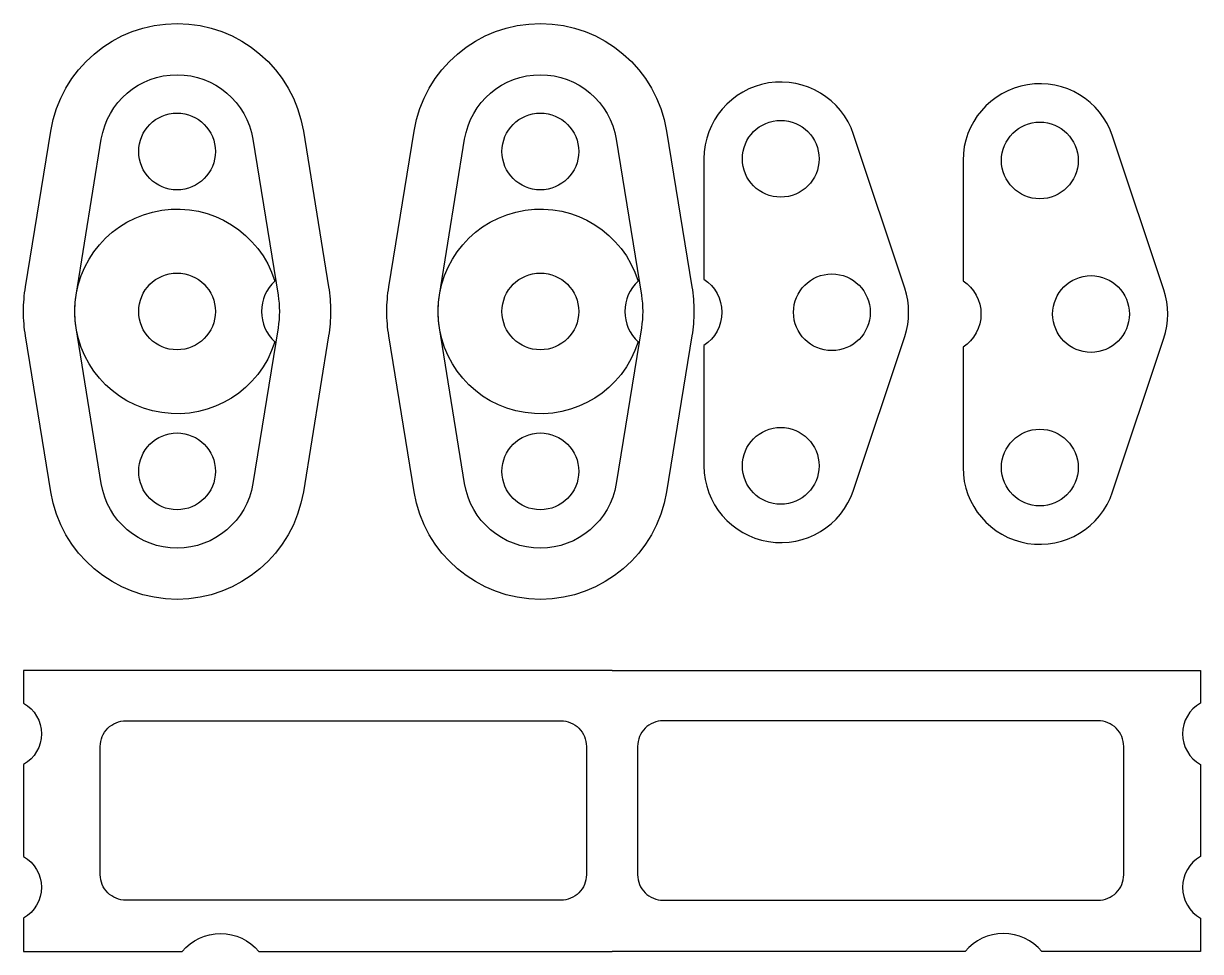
# Model space of a CAD drawing. Header units: inches. Extents: x 0 to 46, y 0 to 36.3.
import ezdxf

# ---------------------------------------------------------------- set-up
doc = ezdxf.new("R2010")
doc.units = ezdxf.units.IN
doc.header["$MEASUREMENT"] = 0

msp = doc.modelspace()

# ---------------------------------------------------------------- linework, layer by layer
for points in [[(12, 25.01, -0.040194), (11.923, 24.05), (10.936, 17.96, -0.850963), (1.064, 17.96), (0.077, 24.05, -0.040194), (0, 25.01, -0.040194), (0.077, 25.97), (1.064, 32.06, -0.850963), (10.936, 32.06), (11.923, 25.97, -0.040194)], [(26.2, 25.01, -0.040194), (26.123, 24.05), (25.136, 17.96, -0.850963), (15.264, 17.96), (14.277, 24.05, -0.040194), (14.2, 25.01, -0.040194), (14.277, 25.97), (15.264, 32.06, -0.850963), (25.136, 32.06), (26.123, 25.97, -0.040194)], [(8.961, 18.28, -0.850963), (3.039, 18.28), (2.052, 24.37, -0.080519), (2.052, 25.65), (3.039, 31.74, -0.850963), (8.961, 31.74), (9.948, 25.65, -0.080519), (9.948, 24.37)], [(23.161, 18.28, -0.850963), (17.239, 18.28), (16.252, 24.37, -0.080519), (16.252, 25.65), (17.239, 31.74, -0.850963), (23.161, 31.74), (24.148, 25.65, -0.080519), (24.148, 24.37)], [(26.595, 23.676), (26.595, 18.976, 0.850804), (32.441, 18.027), (34.441, 24.027, 0.162278), (34.441, 25.924), (32.441, 31.924, 0.850804), (26.595, 30.976), (26.595, 26.276, -0.538462)], [(36.722, 23.609), (36.722, 18.909, 0.850804), (42.568, 17.96), (44.568, 23.96, 0.162278), (44.568, 25.857), (42.568, 31.857, 0.850804), (36.722, 30.909), (36.722, 26.209, -0.538462)], [(9.82, 26.196, 0.438292), (9.82, 23.823, -6.59124)], [(24.02, 26.196, 0.438292), (24.02, 23.823, -6.59124)], [(22, 8.012), (22, 3, -0.414214), (21, 2), (4, 2, -0.414214), (3, 3), (3, 5.506), (3, 8.012, -0.414214), (4, 9.012), (21, 9.012, -0.414214)], [(24, 8.012), (24, 3, 0.414214), (25, 2), (42, 2, 0.414214), (43, 3), (43, 5.506), (43, 8.012, 0.414214), (42, 9.012), (25, 9.012, 0.414214)]]:
    msp.add_lwpolyline(points, format="xyb", close=True)
for points in [[(23, 10.983), (0, 10.983), (0, 9.706, -0.583333), (0, 7.306), (0, 3.706, -0.583333), (0, 1.306), (0, 0), (6.2, 0, -0.466667), (9.2, 0), (23, 0)], [(23, 10.983), (46, 10.983), (46, 9.706, 0.583333), (46, 7.306), (46, 3.706, 0.583333), (46, 1.306), (46, 0), (39.8, 0, 0.466667), (36.8, 0), (23, 0)]]:
    msp.add_lwpolyline(points, format="xyb")
for centre, radius in [((6, 31.26), 1.5), ((20.2, 31.26), 1.5), ((29.595, 30.976), 1.5), ((39.722, 30.909), 1.5), ((6, 25.01), 1.5), ((20.2, 25.01), 1.5), ((31.595, 24.976), 1.499), ((41.722, 24.909), 1.499), ((6, 18.76), 1.5), ((20.2, 18.76), 1.5), ((29.595, 18.976), 1.5), ((39.722, 18.909), 1.5)]:
    msp.add_circle(centre, radius)

doc.saveas('drawing.dxf')
